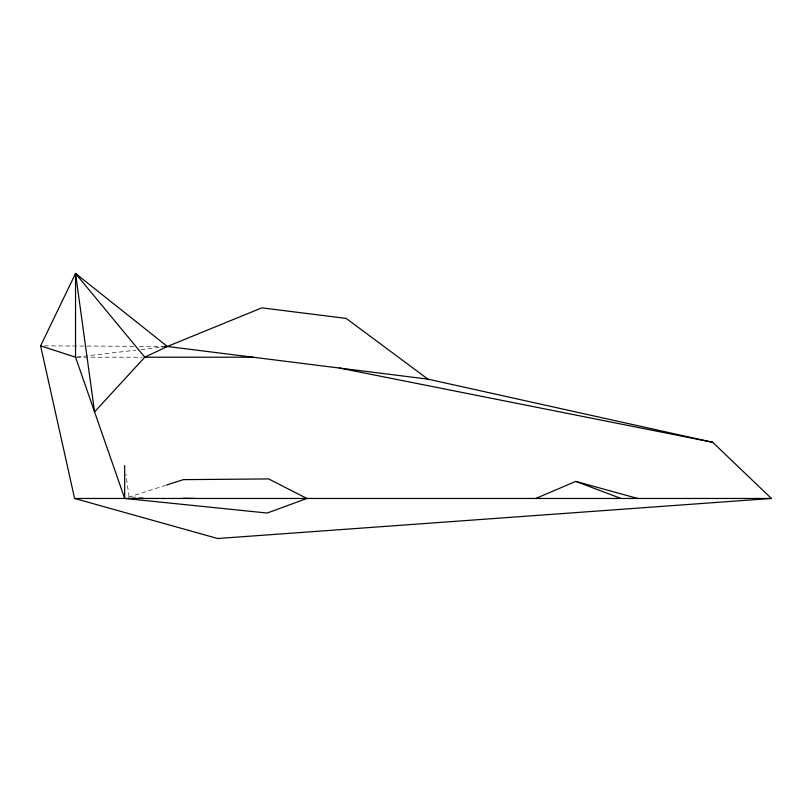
<?xml version="1.0" encoding="UTF-8"?>
<svg xmlns="http://www.w3.org/2000/svg" width="812" height="812" viewBox="0 0 812 812"><rect width="100%" height="100%" fill="white"/><g stroke="black" fill="none" stroke-linecap="round" stroke-linejoin="round"><path stroke-width="0.61" stroke-dasharray="4.06 3.04" d="M128.276 497.299L165.364 485.403M76.805 357.067L135.919 350.155M140.943 349.566L163.577 346.917M76.805 357.209L142.252 357.209M44.406 345.851L134.396 346.308M139.471 346.338L163.557 346.46M142.993 497.34L129.098 497.035L125.87 474.025"/><path stroke-width="1.22" d="M40.6 345.831L75.546 273.482L167.353 346.48L427.924 379.143L712.733 442.307L771.4 498.456L217.687 538.518L74.602 498.456L40.6 345.831L75.546 357.209L124.683 498.456L267.209 513.042L306.865 498.456L268.66 478.938L183.309 479.638L166.551 485.018M535.818 498.456L575.789 481.404L637.694 498.456M164.836 346.775L167.353 346.48L261.85 307.849L346.216 318.426L427.924 379.143M252.968 357.209L144.769 357.209L94.568 411.877L75.546 273.482L144.769 357.209L167.353 346.48L164.816 346.46M74.602 498.456L771.4 498.456M183.421 498.213L194.789 498.456M339.375 368.039L712.733 442.307M575.789 481.404L620.926 498.456M124.683 465.55L124.683 498.456M75.546 273.482L75.546 357.209"/></g></svg>
